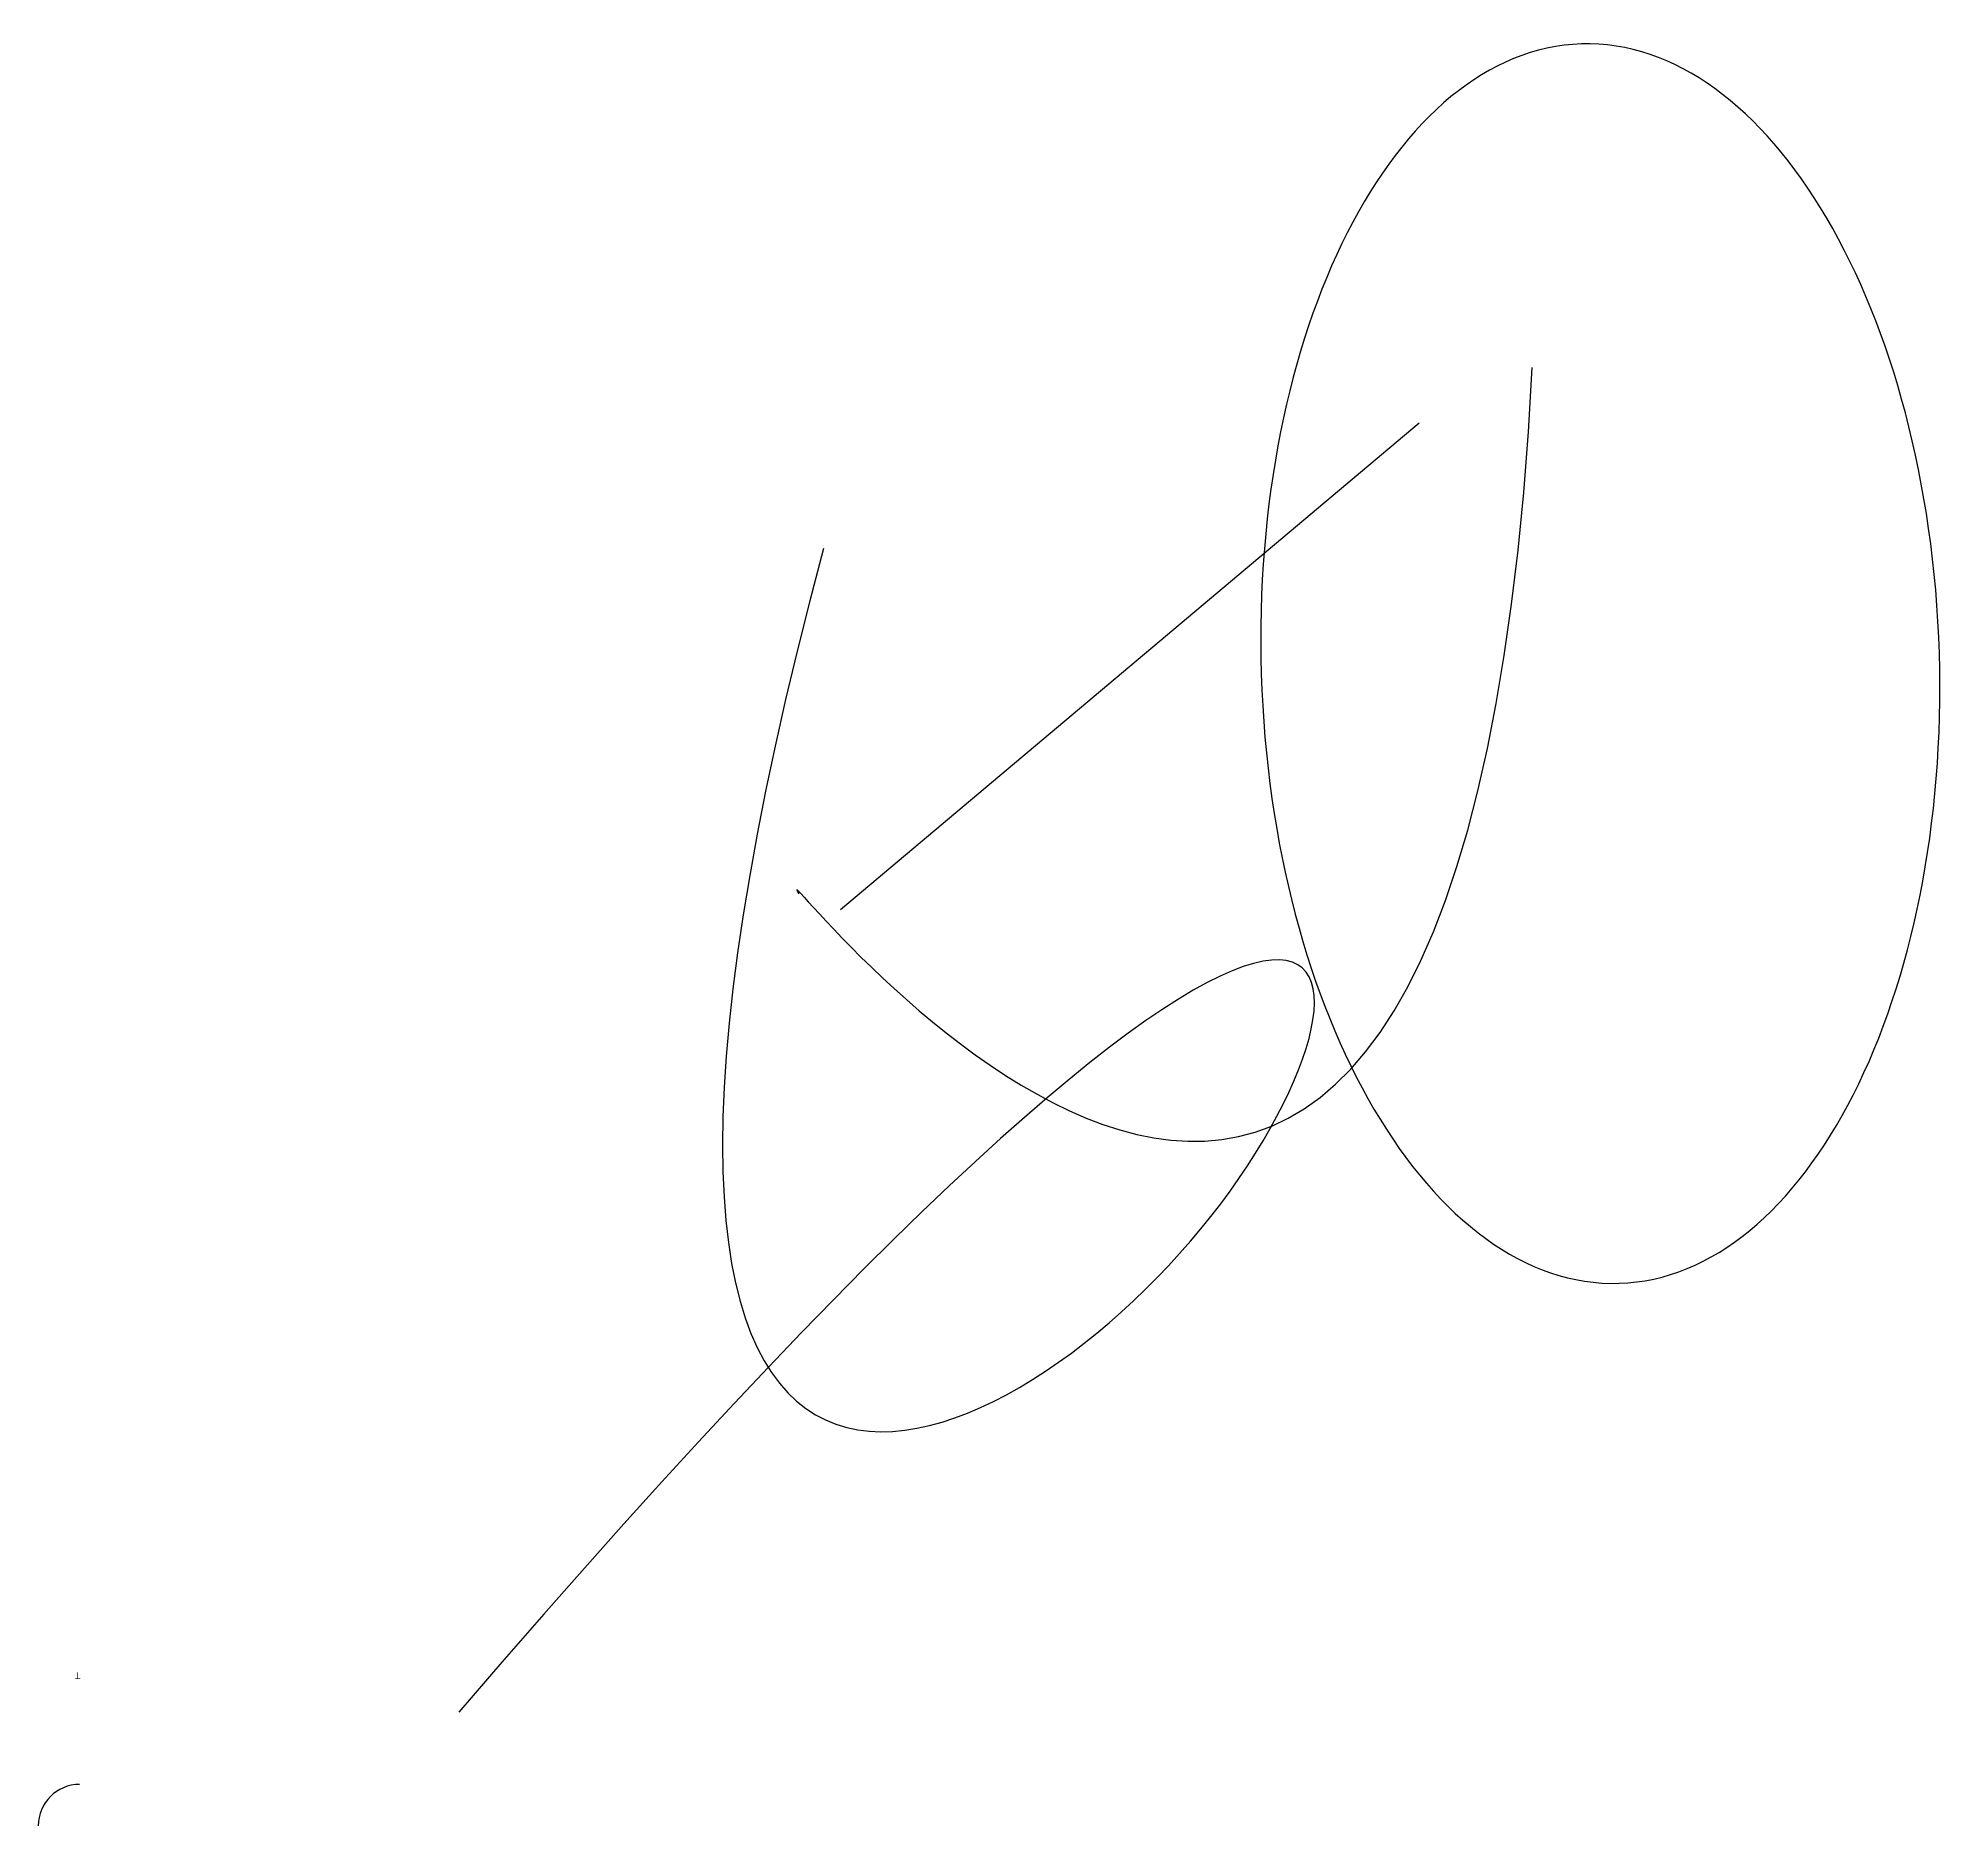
# Model space of a CAD drawing. Header units: millimetres. Extents: x -283 to 447, y -275 to 407.
import ezdxf

# ---------------------------------------------------------------- set-up
doc = ezdxf.new("R2010")
doc.units = ezdxf.units.MM

# ---------------------------------------------------------------- blocks, each defined once
blk = doc.blocks.new('B2', base_point=(1.4, 1.01, -0.27))
blk.add_arc((0.3, 58.55, -57.39), 15.78, 270, 360)
blk.add_text('T', height=2.5).set_placement((0, 0))
blk.add_text('T', height=2.5).set_placement((0, 0))

msp = doc.modelspace()

# ---------------------------------------------------------------- linework, layer by layer
msp.add_line((23.53, 74.8, -95.67), (244.4, 260.45, -193.53))
at = {"extrusion": (-0.899384, -0.027376, -0.587962)}
msp.add_circle((-158.98, -202.57, -248.14), 236.64, dxfattribs=at)
for points in [[(7.8, 80.75, -184.44), (-11.24, 109.14, -105.45), (259.87, -254.93, -84.58), (287.59, 281.59, -3.07)], [(17.14, 212.56, -217.36), (-99.45, -221.26, -272.61), (254.39, -76.27, -167.21), (235.11, 185.15, 67.7), (-122.12, -231.68, -224.57)]]:
    msp.add_open_spline(points, degree=3)

# ---------------------------------------------------------------- block references
at = {"rotation": 180}
msp.add_blockref('B2', (-267.92, -217.46, 283.53), dxfattribs=at)

doc.saveas('drawing.dxf')
